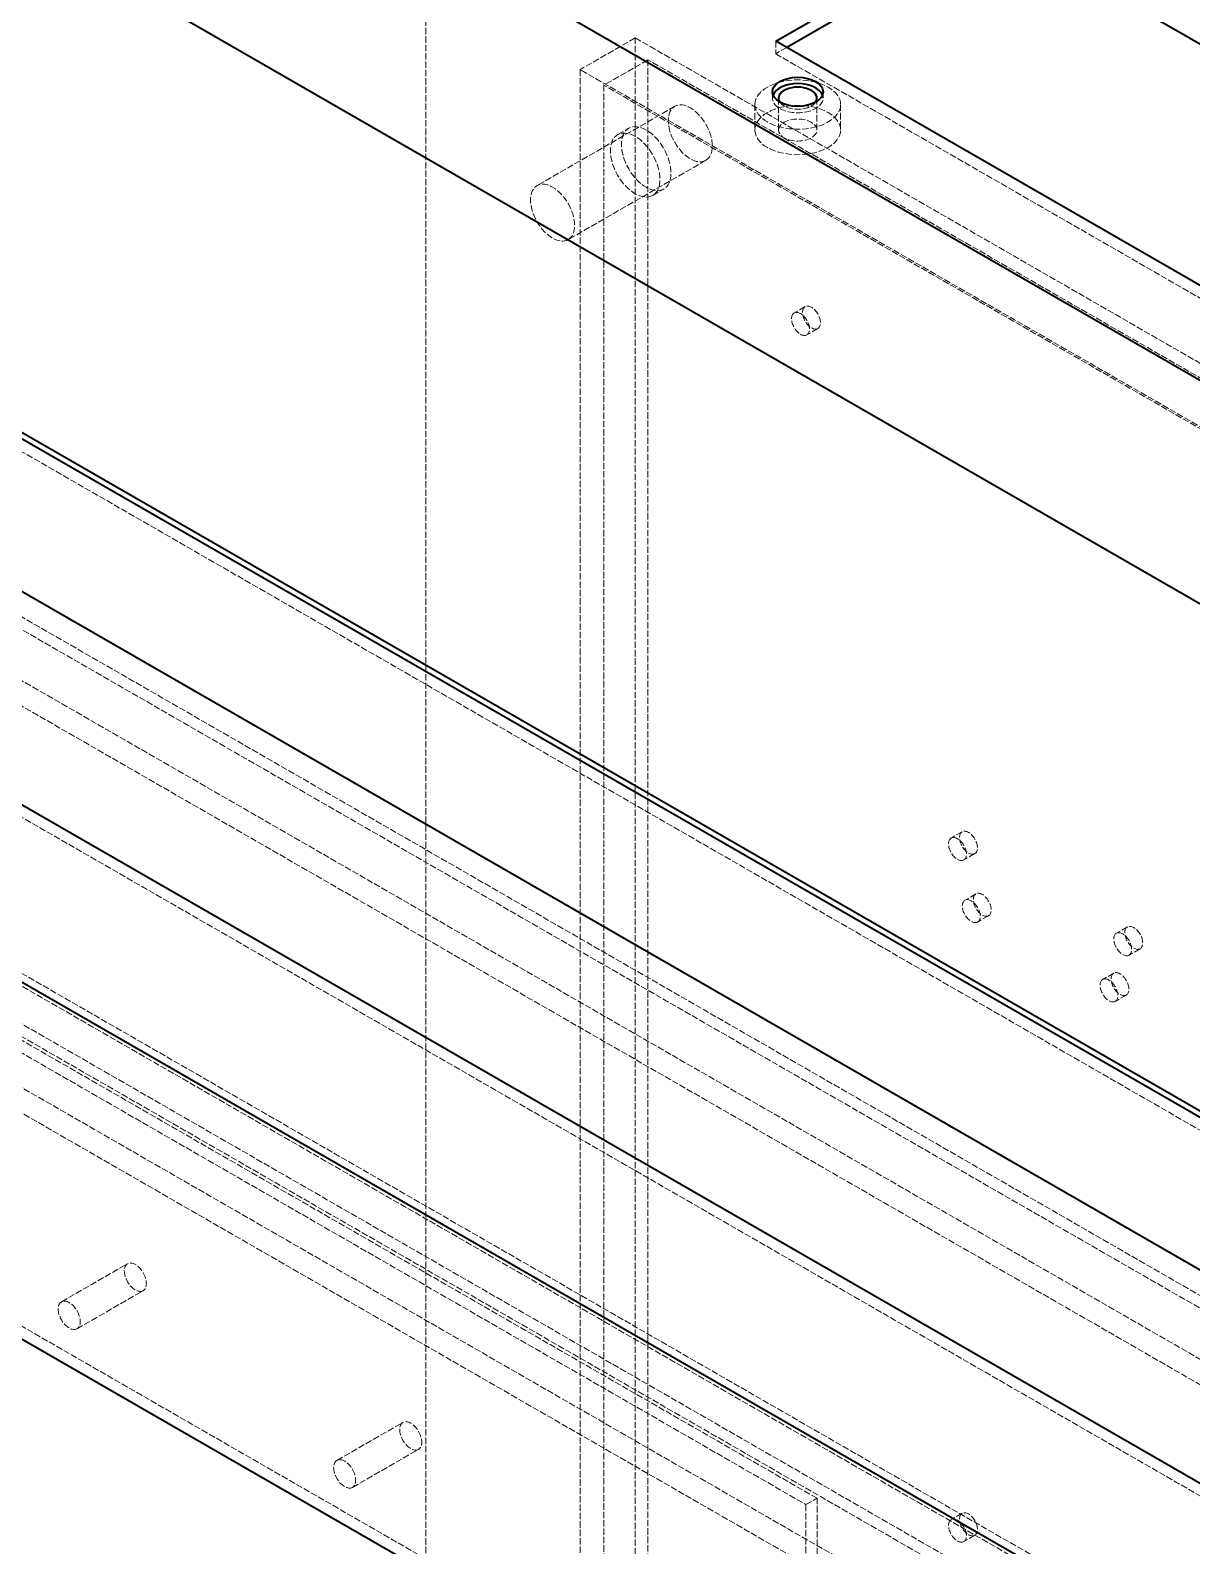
# Model space of a CAD drawing. Header units: millimetres. Extents: x 0 to 2378, y 0 to 1682.
# Drawn here: x 2132 to 2191.6, y 1470.2 to 1548 of the extents above; entities that cross this region are included whole.
import ezdxf

# ---------------------------------------------------------------- set-up
doc = ezdxf.new("R2010")
doc.units = ezdxf.units.MM
doc.header["$LTSCALE"] = 2
doc.linetypes.add('DASHED', pattern=[0.2067, 0.1654, -0.0413])
doc.layers.add('가려진 것(ISO)', color=2, linetype='DASHED', lineweight=18, true_color=0xffff00)
doc.layers.add('가시적인 것(ISO)', color=3, linetype='Continuous', lineweight=40, true_color=0x00ff00)

msp = doc.modelspace()

# ---------------------------------------------------------------- linework, layer by layer
at = {"layer": '가려진 것(ISO)'}
for p, q in [((2152.2747, 1574.3754), (2152.2747, 1468.8397)), ((2253.2496, 1494.7279), (2133.6071, 1563.6254)), ((2133.6071, 1552.1797), (2253.2496, 1483.2822)), ((2163.0227, 1547.5838), (2160.1943, 1545.955)), ((2163.0227, 1441.3027), (2163.0227, 1547.5838)), ((2163.0227, 1547.5838), (2261.1692, 1491.065)), ((2170.2352, 1547.4215), (2170.2352, 1546.7675)), ((2170.8031, 1547.0945), (2170.2352, 1546.7675)), ((2170.2352, 1546.7675), (2223.9753, 1515.8206)), ((2160.1943, 1545.955), (2160.1943, 1464.2791)), ((2258.3407, 1489.4362), (2160.1943, 1545.955)), ((2163.6733, 1546.457), (2161.4105, 1545.154)), ((2163.6733, 1546.457), (2163.6733, 1441.6802)), ((2260.5186, 1490.6875), (2163.6733, 1546.457)), ((2161.4105, 1545.154), (2161.4105, 1440.3772)), ((2258.2559, 1489.3845), (2161.4105, 1545.154)), ((2170.0666, 1544.8155), (2170.0666, 1544.4884)), ((2170.3832, 1544.4884), (2170.3832, 1542.8534)), ((2172.35, 1544.4884), (2172.35, 1542.8534)), ((2172.6666, 1544.8155), (2172.6666, 1544.4884)), ((2165.0527, 1544.0714), (2157.9816, 1539.9994)), ((2169.1666, 1544.1614), (2169.1666, 1542.8534)), ((2173.5666, 1544.1614), (2173.5666, 1542.8534)), ((2162.1245, 1542.6159), (2162.6902, 1542.9416)), ((2166.6496, 1541.2983), (2159.5786, 1537.2263)), ((2163.921, 1539.4962), (2164.4867, 1539.8219)), ((2230.6221, 1470.2519), (2110.9797, 1539.1495)), ((2110.1312, 1538.6608), (2229.7736, 1469.7633)), ((2103.9086, 1535.0775), (2223.5511, 1466.18)), ((2171.7501, 1533.7871), (2171.1845, 1533.4614)), ((2172.3973, 1532.6634), (2171.8316, 1532.3376)), ((2221.854, 1465.1863), (2109.5655, 1529.849)), ((2110.1312, 1530.1747), (2222.4197, 1465.5121)), ((2115.5052, 1528.3705), (2224.9653, 1465.3366)), ((2116.6365, 1527.7164), (2224.9653, 1465.334)), ((2111.5454, 1526.0902), (2221.0055, 1463.0563)), ((2111.5454, 1524.7846), (2219.8741, 1462.4022)), ((2194.7011, 1471.1882), (2111.8282, 1518.9115)), ((2191.0242, 1464.8359), (2104.4743, 1514.6767)), ((2113.5253, 1506.6761), (2185.933, 1464.9793)), ((2114.091, 1507.0018), (2186.4987, 1465.305)), ((2119.1821, 1506.6635), (2191.5899, 1464.9666)), ((2179.8112, 1506.8261), (2179.2455, 1506.5003)), ((2190.4585, 1464.9641), (2119.7478, 1505.6837)), ((2180.4583, 1505.7023), (2179.8926, 1505.3765)), ((2114.091, 1503.7317), (2186.4987, 1462.0348)), ((2180.5183, 1503.6392), (2179.9526, 1503.3135)), ((2114.091, 1502.4261), (2185.3673, 1461.3808)), ((2181.1654, 1502.5154), (2180.5997, 1502.1897)), ((2188.2964, 1501.9397), (2187.7307, 1501.614)), ((2188.9436, 1500.8159), (2188.3779, 1500.4902)), ((2172.3566, 1472.6061), (2125.9703, 1499.3182)), ((2187.5893, 1499.5673), (2187.0236, 1499.2415)), ((2125.4047, 1498.9924), (2171.7909, 1472.2804)), ((2188.2365, 1498.4435), (2187.6708, 1498.1177)), ((2164.5784, 1462.406), (2117.4851, 1489.5253)), ((2133.5614, 1482.693), (2136.9555, 1484.6475)), ((2134.3599, 1481.3065), (2137.754, 1483.261)), ((2147.7036, 1474.5491), (2151.0977, 1476.5036)), ((2148.502, 1473.1625), (2151.8961, 1475.1171)), ((2171.7909, 1472.2804), (2172.3566, 1472.6061)), ((2171.7909, 1472.2804), (2171.7909, 1429.7679)), ((2172.3566, 1430.0937), (2172.3566, 1472.6061)), ((2179.8112, 1471.8351), (2179.2455, 1471.5093)), ((2180.4583, 1470.7113), (2179.8926, 1470.3855))]:
    msp.add_line(p, q, dxfattribs=at)
for centre, major_axis, ratio in [((2171.3666, 1544.1614), (-2.2, 0), 0.5758617), ((2165.8512, 1542.6848), (0.7985, -1.3865), 0.5780931), ((2171.3666, 1542.8534), (-2.2, 0), 0.5758617), ((2163.0227, 1541.056), (0.8983, -1.5599), 0.5780931), ((2163.5884, 1541.3818), (0.8983, -1.5599), 0.5780931), ((2171.3666, 1542.8534), (-0.9834, 0), 0.5758617), ((2158.7801, 1538.6129), (0.7985, -1.3865), 0.5780931), ((2171.508, 1532.8995), (0.3236, -0.5619), 0.5780931), ((2172.0737, 1533.2253), (0.3236, -0.5619), 0.5780931), ((2179.569, 1505.9384), (0.3236, -0.5619), 0.5780931), ((2180.1347, 1506.2642), (0.3236, -0.5619), 0.5780931), ((2180.2761, 1502.7516), (0.3236, -0.5619), 0.5780931), ((2180.8418, 1503.0773), (0.3236, -0.5619), 0.5780931), ((2188.0543, 1501.0521), (0.3236, -0.5619), 0.5780931), ((2188.62, 1501.3778), (0.3236, -0.5619), 0.5780931), ((2187.3472, 1498.6796), (0.3236, -0.5619), 0.5780931), ((2187.9129, 1499.0054), (0.3236, -0.5619), 0.5780931), ((2137.3548, 1483.9543), (0.3992, -0.6933), 0.5780931), ((2133.9607, 1481.9997), (0.3992, -0.6933), 0.5780931), ((2151.4969, 1475.8104), (0.3992, -0.6933), 0.5780931), ((2148.1028, 1473.8558), (0.3992, -0.6933), 0.5780931), ((2179.569, 1470.9474), (0.3236, -0.5619), 0.5780931), ((2180.1347, 1471.2732), (0.3236, -0.5619), 0.5780931)]:
    msp.add_ellipse(centre, major_axis=major_axis, ratio=ratio, dxfattribs=at)
for major_axis, start_param, end_param in [((1.3, 0), 2.9214033, 6.5033746), ((0.9834, 0), 3.5082826, 5.9164954)]:
    msp.add_ellipse((2171.3666, 1544.4884), major_axis=major_axis, ratio=0.5758617, start_param=start_param, end_param=end_param, dxfattribs=at)
at = {"layer": '가시적인 것(ISO)'}
for p, q in [((2253.2496, 1494.7304), (2132.4757, 1564.2794)), ((2170.2352, 1547.4215), (2181.5489, 1553.9367)), ((2181.5489, 1553.2826), (2170.8031, 1547.0945)), ((2234.7212, 1522.6628), (2181.5489, 1553.2826)), ((2132.4757, 1552.8338), (2253.2496, 1483.2847)), ((2223.9753, 1516.4746), (2170.2352, 1547.4215)), ((2230.6221, 1470.2545), (2109.8483, 1539.8035)), ((2230.3393, 1470.0916), (2109.5655, 1539.6406)), ((2102.7772, 1535.7315), (2223.5511, 1466.1825)), ((2111.2625, 1519.8913), (2198.9438, 1469.3991)), ((2191.0242, 1464.8385), (2103.3429, 1515.3307)), ((2116.9194, 1489.1995), (2164.0127, 1462.0803))]:
    msp.add_line(p, q, dxfattribs=at)
msp.add_ellipse((2171.3666, 1544.8155), major_axis=(-1.3, 0), ratio=0.5758617, dxfattribs=at)
for major_axis, start_param, end_param in [((-1.3, 0), 3.361782, 6.062996), ((-0.9834, 0), 2.7749027, 6.6498752)]:
    msp.add_ellipse((2171.3666, 1544.4884), major_axis=major_axis, ratio=0.5758617, start_param=start_param, end_param=end_param, dxfattribs=at)

doc.saveas('drawing.dxf')
